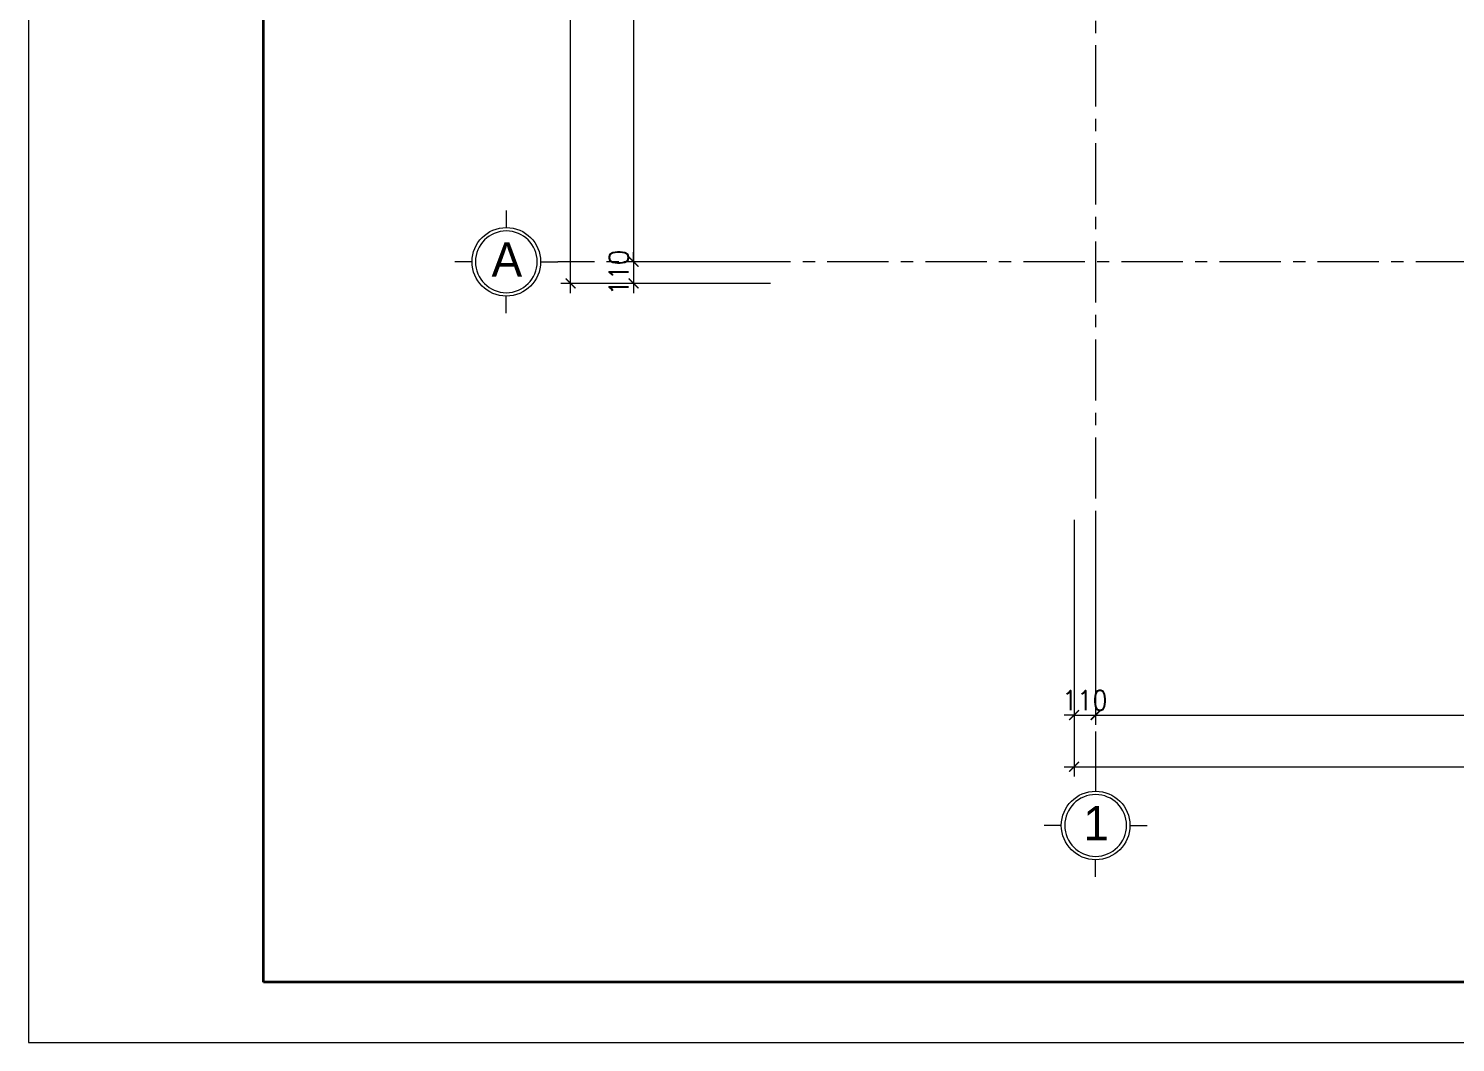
# Model space of a CAD drawing. Header units: millimetres. Extents: x -529782 to -142003, y -492574 to -273331.
# Drawn here: x -248366 to -241091, y -371894 to -366721 of the extents above; entities that cross this region are included whole.
import ezdxf
from ezdxf.enums import TextEntityAlignment as Align

# ---------------------------------------------------------------- set-up
doc = ezdxf.new("R2010")
doc.units = ezdxf.units.MM
doc.header["$LTSCALE"] = 500
doc.header["$MEASUREMENT"] = 0
doc.header["$PDMODE"] = 3
doc.linetypes.add('CENTER', pattern=[2, 1.25, -0.25, 0.25, -0.25])
doc.layers.get('0').update_dxf_attribs({"linetype": 'CONTINUOUS', "lineweight": 13})
doc.layers.get('Defpoints').update_dxf_attribs({"color": 255, "linetype": 'CONTINUOUS', "lineweight": 13})
for name, color, linetype, lineweight in [('1.cat 30', 30, 'CONTINUOUS', 35), ('2.thay 145', 145, 'CONTINUOUS', 18), ('3.manh 08', 8, 'CONTINUOUS', 9), ('4.dim 08', 8, 'CONTINUOUS', 13), ('7.tim 67', 67, 'CENTER', 9), ('9.text \xad white', 7, 'CONTINUOUS', 15)]:
    doc.layers.add(name, color=color, linetype=linetype, lineweight=lineweight)
doc.styles.add('CA.JSC1', font='')
doc.styles.get("Standard").update_dxf_attribs({"font": 'txt.shx', "width": 0.9})
doc.styles.get('CA.JSC1').set_extended_font_data('.VnAvantH')
doc.dimstyles.new('CA 50', dxfattribs={"dimscale": 0, "dimtxt": 100, "dimasz": 50, "dimexe": 50, "dimexo": 0, "dimgap": 25, "dimtad": 1, "dimdec": 0, "dimzin": 0, "dimdsep": 46, "dimtxsty": 'Standard', "dimblk": 'ARCHTICK', "dimcen": 0.09, "dimdle": 50, "dimclrd": 256, "dimclre": 256, "dimclrt": 7, "dimadec": 0, "dimazin": 0, "dimtfac": 1, "dimtdec": 0, "dimtix": 1, "dimtmove": 2, "dimatfit": 3, "dimldrblk": 'DOT', "dimfxl": 1, "dimtolj": 1, "dimtzin": 0, "dimarcsym": 0})

# ---------------------------------------------------------------- blocks, each defined once
blk = doc.blocks.new('khung co loan')
at = {"layer": '1.cat 30'}
blk.add_lwpolyline([(1158.281703106128, -14553.47590842255), (1158.281703106128, -303.4759079545038), (20658.28170374641, -303.4759079545038), (20658.28170374641, -14553.47590842255)], close=True, dxfattribs=at)
at = {"layer": '3.manh 08'}
blk.add_lwpolyline([(0, -14850.00000048772), (21000.00000000023, -14850.00000048772), (21000.00000000023, -4.877219907939434e-07), (0, -4.877219907939434e-07)], close=True, dxfattribs=at)
blk = doc.blocks.new('A$C41BA5761')
at = {"layer": '2.thay 145'}
blk.add_lwpolyline([(839.9994073519047, 524.9998310285737, -3898660.642287513), (839.9994073521084, 525.0001542164828, 1.154242490888426e-06), (839.9994073524431, 524.9999926225864, 1.154242490888426e-06)], format="xyb", dxfattribs=at)
at = {"layer": '3.manh 08'}
for p, q in [((524.9994049160159, 1050.000159478077), (524.9994049160159, 875.0001713204256)), ((174.9994048396911, 525.0001523148676), (-0.000583361616008915, 525.0001523148676)), ((874.9994049923262, 525.0001523148676), (1049.999393193633, 525.0001523148676)), ((524.9994049160159, 0.0001831847475841641), (524.9994049160159, 175.000171342399))]:
    blk.add_line(p, q, dxfattribs=at)
blk.add_arc((524.9994049160159, 525.0001713313977), 349.9999999890093, 359.9999968883953, 359.9999381014106, dxfattribs=at)
blk = doc.blocks.new('_ArchTick')
at = {"color": 1, "linetype": 'ByBlock', "const_width": 0.150000081}
blk.add_lwpolyline([(-0.5000002699998731, -0.5000002699998731), (0.5000002699998731, 0.5000002699998731)], dxfattribs=at)
blk = doc.blocks.new('*D637')
at = {"layer": '7.tim 67', "linetype": 'Continuous', "lineweight": -2, "transparency": 16777216}
for p, q in [((-2246.000000000057, -4259.999999999999), (-2246.000000000058, -7259.999999999941)), ((-1548.000000000058, -4310), (-2296.000000000057, -4309.999999999999)), ((-1548.000000000058, -7209.999999999942), (-2296.000000000058, -7209.999999999941))]:
    blk.add_line(p, q, dxfattribs=at)
at = {"layer": 'Defpoints', "color": 0, "linetype": 'Continuous', "transparency": 16777216}
for p in [(-1548.000000000058, -4310), (-2246.000000000058, -7209.999999999941), (-1548.000000000058, -7209.999999999942)]:
    blk.add_point(p, dxfattribs=at)
at = {"layer": '7.tim 67', "linetype": 'Continuous', "lineweight": -2, "transparency": 16777216, "xscale": 50, "yscale": 50, "zscale": 50}
for p, rotation in [((-2246.000000000057, -4309.999999999999), 90), ((-2246.000000000058, -7209.999999999941), 270)]:
    blk.add_blockref('_ArchTick', p, dxfattribs=dict(at, rotation=rotation))
at = {"layer": '7.tim 67', "color": 7, "linetype": 'Continuous', "transparency": 16777216, "insert": (-2321.000000000057, -5759.999999999971), "char_height": 100, "attachment_point": 5, "rotation": 90}
blk.add_mtext('\\A1;2900', dxfattribs=at)
blk = doc.blocks.new('_DOT')
at = {"color": 1, "linetype": 'ByBlock'}
blk.add_line((-0.5, 0), (-1, 0), dxfattribs=at)
at = {"color": 1, "linetype": 'ByBlock', "const_width": 0.5}
blk.add_lwpolyline([(-0.25, 0, 1), (0.25, 0, 1)], format="xyb", close=True, dxfattribs=at)
blk = doc.blocks.new('*D638')
at = {"layer": '7.tim 67', "linetype": 'Continuous', "lineweight": -2, "transparency": 16777216}
for p, q in [((-2246.000000000058, -7209.999999999941), (-2246.000000000058, -7159.999999999941)), ((-1548.000000000058, -7209.999999999942), (-2296.000000000058, -7209.999999999941)), ((-2246.000000000058, -7209.999999999941), (-2246.000000000058, -7319.999999999999)), ((-1548.000000000058, -7320), (-2296.000000000058, -7319.999999999999)), ((-2246.000000000058, -7319.999999999999), (-2246.000000000058, -7369.999999999999))]:
    blk.add_line(p, q, dxfattribs=at)
at = {"layer": 'Defpoints', "color": 0, "linetype": 'Continuous', "transparency": 16777216}
for p in [(-1548.000000000058, -7209.999999999942), (-2246.000000000058, -7319.999999999999), (-1548.000000000058, -7320)]:
    blk.add_point(p, dxfattribs=at)
at = {"layer": '7.tim 67', "linetype": 'Continuous', "lineweight": -2, "transparency": 16777216, "xscale": 50, "yscale": 50, "zscale": 50}
for p, rotation in [((-2246.000000000058, -7209.999999999941), 270), ((-2246.000000000058, -7319.999999999999), 90)]:
    blk.add_blockref('_ArchTick', p, dxfattribs=dict(at, rotation=rotation))
at = {"layer": '7.tim 67', "color": 7, "linetype": 'Continuous', "transparency": 16777216, "insert": (-2321.000000000057, -7264.999999999971), "char_height": 100, "attachment_point": 5, "rotation": 90}
blk.add_mtext('\\A1;110', dxfattribs=at)
blk = doc.blocks.new('*D639')
at = {"layer": '7.tim 67', "linetype": 'Continuous', "lineweight": -2, "transparency": 16777216}
for p, q in [((-1548.000000000058, 1250.000000000058), (-2617.000000000058, 1250.000000000058)), ((-2567.00000000006, -7369.999999999999), (-2567.000000000058, 1300.000000000058)), ((-1548.000000000058, -7320), (-2617.00000000006, -7319.999999999999))]:
    blk.add_line(p, q, dxfattribs=at)
at = {"layer": 'Defpoints', "color": 0, "linetype": 'Continuous', "transparency": 16777216}
for p in [(-2567.000000000058, 1250.000000000058), (-1548.000000000058, 1250.000000000058), (-1548.000000000058, -7320)]:
    blk.add_point(p, dxfattribs=at)
at = {"layer": '7.tim 67', "linetype": 'Continuous', "lineweight": -2, "transparency": 16777216, "xscale": 50, "yscale": 50, "zscale": 50}
for p, rotation in [((-2567.000000000058, 1250.000000000058), 90), ((-2567.00000000006, -7319.999999999999), 270)]:
    blk.add_blockref('_ArchTick', p, dxfattribs=dict(at, rotation=rotation))
at = {"layer": '7.tim 67', "color": 7, "linetype": 'Continuous', "transparency": 16777216, "insert": (-2642.000000000059, -3034.999999999971), "char_height": 100, "attachment_point": 5, "rotation": 90}
blk.add_mtext('\\A1;8570', dxfattribs=at)
blk = doc.blocks.new('*D640')
at = {"layer": '7.tim 67', "linetype": 'Continuous', "lineweight": -2, "transparency": 16777216}
for p, q in [((5.817367696478944e-11, -8525.5), (5.810959732102405e-11, -9572.000000000058)), ((110.0000000000582, -8525.5), (110.0000000000581, -9572.000000000058)), ((5.811265893802192e-11, -9522.000000000058), (-49.99999999994188, -9522.000000000058)), ((5.811265893802192e-11, -9522.000000000058), (110.0000000000582, -9522.000000000058)), ((110.0000000000582, -9522.000000000058), (160.0000000000582, -9522.000000000058))]:
    blk.add_line(p, q, dxfattribs=at)
at = {"layer": 'Defpoints', "color": 0, "linetype": 'Continuous', "transparency": 16777216}
for p in [(5.817367696478944e-11, -8525.5), (110.0000000000582, -8525.5), (110.0000000000582, -9522.000000000058)]:
    blk.add_point(p, dxfattribs=at)
at = {"layer": '7.tim 67', "linetype": 'Continuous', "lineweight": -2, "transparency": 16777216, "xscale": 50, "yscale": 50, "zscale": 50}
blk.add_blockref('_ArchTick', (5.811265893802192e-11, -9522.000000000058), dxfattribs=at)
at = {"layer": '7.tim 67', "linetype": 'Continuous', "lineweight": -2, "transparency": 16777216, "xscale": 50, "yscale": 50, "zscale": 50, "rotation": 180}
blk.add_blockref('_ArchTick', (110.0000000000582, -9522.000000000058), dxfattribs=at)
at = {"layer": '7.tim 67', "color": 7, "linetype": 'Continuous', "transparency": 16777216, "insert": (55.00000000005814, -9447.000000000058), "char_height": 100, "attachment_point": 5}
blk.add_mtext('\\A1;110', dxfattribs=at)
blk = doc.blocks.new('*D641')
at = {"layer": '7.tim 67', "linetype": 'Continuous', "lineweight": -2, "transparency": 16777216}
for p, q in [((110.0000000000582, -8525.5), (110.0000000000581, -9572.000000000058)), ((5010.000000000058, -8525.5), (5010.000000000058, -9572.000000000058)), ((60.00000000005815, -9522.000000000058), (5060.000000000058, -9522.000000000058))]:
    blk.add_line(p, q, dxfattribs=at)
at = {"layer": 'Defpoints', "color": 0, "linetype": 'Continuous', "transparency": 16777216}
for p in [(110.0000000000582, -8525.5), (5010.000000000058, -8525.5), (5010.000000000058, -9522.000000000058)]:
    blk.add_point(p, dxfattribs=at)
at = {"layer": '7.tim 67', "linetype": 'Continuous', "lineweight": -2, "transparency": 16777216, "xscale": 50, "yscale": 50, "zscale": 50, "rotation": 180}
blk.add_blockref('_ArchTick', (110.0000000000582, -9522.000000000058), dxfattribs=at)
at = {"layer": '7.tim 67', "linetype": 'Continuous', "lineweight": -2, "transparency": 16777216, "xscale": 50, "yscale": 50, "zscale": 50}
blk.add_blockref('_ArchTick', (5010.000000000058, -9522.000000000058), dxfattribs=at)
at = {"layer": '7.tim 67', "color": 7, "linetype": 'Continuous', "transparency": 16777216, "insert": (2560.000000000058, -9447.000000000058), "char_height": 100, "attachment_point": 5}
blk.add_mtext('\\A1;4900', dxfattribs=at)
blk = doc.blocks.new('*D645')
at = {"layer": '7.tim 67', "linetype": 'Continuous', "lineweight": -2, "transparency": 16777216}
for p, q in [((5.817367696478944e-11, -8525.5), (5.809343198327531e-11, -9836.000000000058)), ((10220.00000000146, -8525.5), (10220.00000000146, -9836.000000000058)), ((-49.99999999994191, -9786.000000000058), (10270.00000000146, -9786.000000000058))]:
    blk.add_line(p, q, dxfattribs=at)
at = {"layer": 'Defpoints', "color": 0, "linetype": 'Continuous', "transparency": 16777216}
for p in [(5.817367696478944e-11, -8525.5), (10220.00000000146, -8525.5), (10220.00000000146, -9786.000000000058)]:
    blk.add_point(p, dxfattribs=at)
at = {"layer": '7.tim 67', "linetype": 'Continuous', "lineweight": -2, "transparency": 16777216, "xscale": 50, "yscale": 50, "zscale": 50, "rotation": 180}
blk.add_blockref('_ArchTick', (5.809649360027318e-11, -9786.000000000058), dxfattribs=at)
at = {"layer": '7.tim 67', "linetype": 'Continuous', "lineweight": -2, "transparency": 16777216, "xscale": 50, "yscale": 50, "zscale": 50}
blk.add_blockref('_ArchTick', (10220.00000000146, -9786.000000000058), dxfattribs=at)
at = {"layer": '7.tim 67', "color": 7, "linetype": 'Continuous', "transparency": 16777216, "insert": (5110.000000000757, -9711.000000000058), "char_height": 100, "attachment_point": 5}
blk.add_mtext('\\A1;10220', dxfattribs=at)
blk = doc.blocks.new('sdfdggh')
at = {"layer": '7.tim 67', "ltscale": 0.5}
for p, q in [((110.0000000000582, 2894.499999999942), (110.0000000000582, -9823.000000000058)), ((12554.49999999994, -7209.999999999942), (-2632.000000000058, -7209.999999999942))]:
    blk.add_line(p, q, dxfattribs=at)
at = {"layer": '2.thay 145', "xscale": 0.5, "yscale": 0.5, "zscale": 0.5}
for p in [(-3156.999696596875, -7472.50007615739), (-152.4997024579789, -10348.00007973908)]:
    blk.add_blockref('A$C41BA5761', p, dxfattribs=at)
at = {"layer": '9.text \xad white', "style": 'CA.JSC1'}
for s, p in [('a', (-2891.749677616288, -7198.250054277421)), ('1', (112.7503165227245, -10073.75005785911))]:
    blk.add_text(s, height=174.9999882000658, dxfattribs=at).set_placement(p, align=Align.MIDDLE)
at = {"layer": '7.tim 67', "color": 9, "linetype": 'Continuous'}
for base, p1, p2, picture, middle in [((-2567.000000000058, 1250.000000000058), (-1548.000000000058, -7320), (-1548.000000000058, 1250.000000000058), '*D639', (-2642.000000000059, -3034.999999999971)), ((-2246.000000000058, -7209.999999999941), (-1548.000000000058, -4310), (-1548.000000000058, -7209.999999999942), '*D637', (-2321.000000000057, -5759.999999999971)), ((-2246.000000000058, -7319.999999999999), (-1548.000000000058, -7209.999999999942), (-1548.000000000058, -7320), '*D638', (-2321.000000000057, -7264.999999999971))]:
    dim = blk.add_linear_dim(base=base, p1=p1, p2=p2, angle=90, dimstyle='CA 50', override={"dimscale": 1}, dxfattribs=at)
    dim.commit()
    dim.dimension.update_dxf_attribs({"geometry": picture, "text_midpoint": middle})
for base, p1, p2, picture, middle in [((110.0000000000582, -9522.000000000058), (5.817367696478944e-11, -8525.5), (110.0000000000582, -8525.5), '*D640', (55.00000000005814, -9447.000000000058)), ((10220.00000000146, -9786.000000000058), (5.817367696478944e-11, -8525.5), (10220.00000000146, -8525.5), '*D645', (5110.000000000757, -9711.000000000058)), ((5010.000000000058, -9522.000000000058), (110.0000000000582, -8525.5), (5010.000000000058, -8525.5), '*D641', (2560.000000000058, -9447.000000000058))]:
    dim = blk.add_linear_dim(base=base, p1=p1, p2=p2, dimstyle='CA 50', override={"dimscale": 1}, dxfattribs=at)
    dim.commit()
    dim.dimension.update_dxf_attribs({"geometry": picture, "text_midpoint": middle})

msp = doc.modelspace()

# ---------------------------------------------------------------- block references
at = {"layer": '2.thay 145', "xscale": 1.034937242569868, "yscale": 1.034937242628075, "zscale": 1.034937242583367}
msp.add_blockref('khung co loan', (-248365.6369860125, -356524.758471216), dxfattribs=at)
at = {"layer": '4.dim 08', "color": 251}
msp.add_blockref('sdfdggh', (-243035.1358120651, -360700.9999999998), dxfattribs=at)
at = {"layer": '7.tim 67', "color": 251}
msp.add_blockref('sdfdggh', (-243035.1358120651, -360700.9999999998), dxfattribs=at)

doc.saveas('drawing.dxf')
